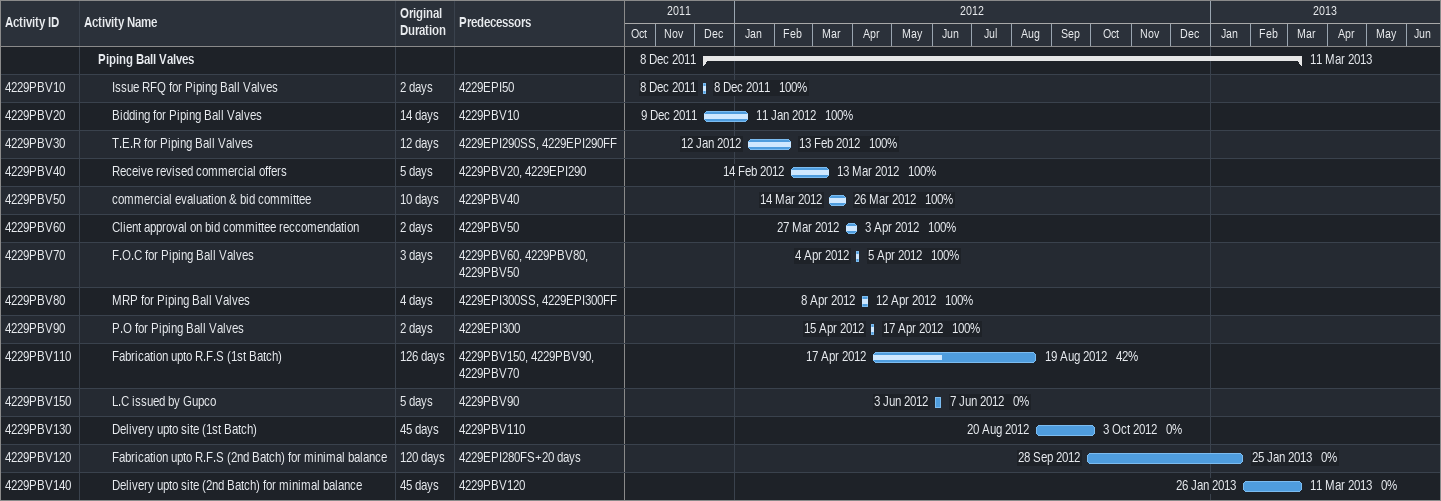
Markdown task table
| ID | Level | Task | Original duration | Start | Finish | Predecessors | % complete |
|---|---|---|---|---|---|---|---|
|  | 2 | **Piping Ball Valves** |  | 2011-12-08 | 2013-03-11 |  |  |
| 4229PBV10 | 3 | Issue RFQ for Piping Ball Valves | 2d | 2011-12-08 | 2011-12-08 | 4229EPI50 | 100 |
| 4229PBV20 | 3 | Bidding for Piping Ball Valves | 14d | 2011-12-09 | 2012-01-11 | 4229PBV10 | 100 |
| 4229PBV30 | 3 | T.E.R for Piping Ball Valves | 12d | 2012-01-12 | 2012-02-13 | 4229EPI290SS, 4229EPI290FF | 100 |
| 4229PBV40 | 3 | Receive revised commercial offers | 5d | 2012-02-14 | 2012-03-13 | 4229PBV20, 4229EPI290 | 100 |
| 4229PBV50 | 3 | commercial evaluation & bid committee | 10d | 2012-03-14 | 2012-03-26 | 4229PBV40 | 100 |
| 4229PBV60 | 3 | Client approval on bid committee reccomendation | 2d | 2012-03-27 | 2012-04-03 | 4229PBV50 | 100 |
| 4229PBV70 | 3 | F.O.C for Piping Ball Valves | 3d | 2012-04-04 | 2012-04-05 | 4229PBV60, 4229PBV80, 4229PBV50 | 100 |
| 4229PBV80 | 3 | MRP for Piping Ball Valves | 4d | 2012-04-08 | 2012-04-12 | 4229EPI300SS, 4229EPI300FF | 100 |
| 4229PBV90 | 3 | P.O for Piping Ball Valves | 2d | 2012-04-15 | 2012-04-17 | 4229EPI300 | 100 |
| 4229PBV110 | 3 | Fabrication upto R.F.S (1st Batch) | 126d | 2012-04-17 | 2012-08-19 | 4229PBV150, 4229PBV90, 4229PBV70 | 42 |
| 4229PBV150 | 3 | L.C issued by Gupco | 5d | 2012-06-03 | 2012-06-07 | 4229PBV90 | 0 |
| 4229PBV130 | 3 | Delivery upto site (1st Batch) | 45d | 2012-08-20 | 2012-10-03 | 4229PBV110 | 0 |
| 4229PBV120 | 3 | Fabrication upto R.F.S (2nd Batch) for minimal balance | 120d | 2012-09-28 | 2013-01-25 | 4229EPI280FS+20d | 0 |
| 4229PBV140 | 3 | Delivery upto site (2nd Batch) for minimal balance | 45d | 2013-01-26 | 2013-03-11 | 4229PBV120 | 0 |
